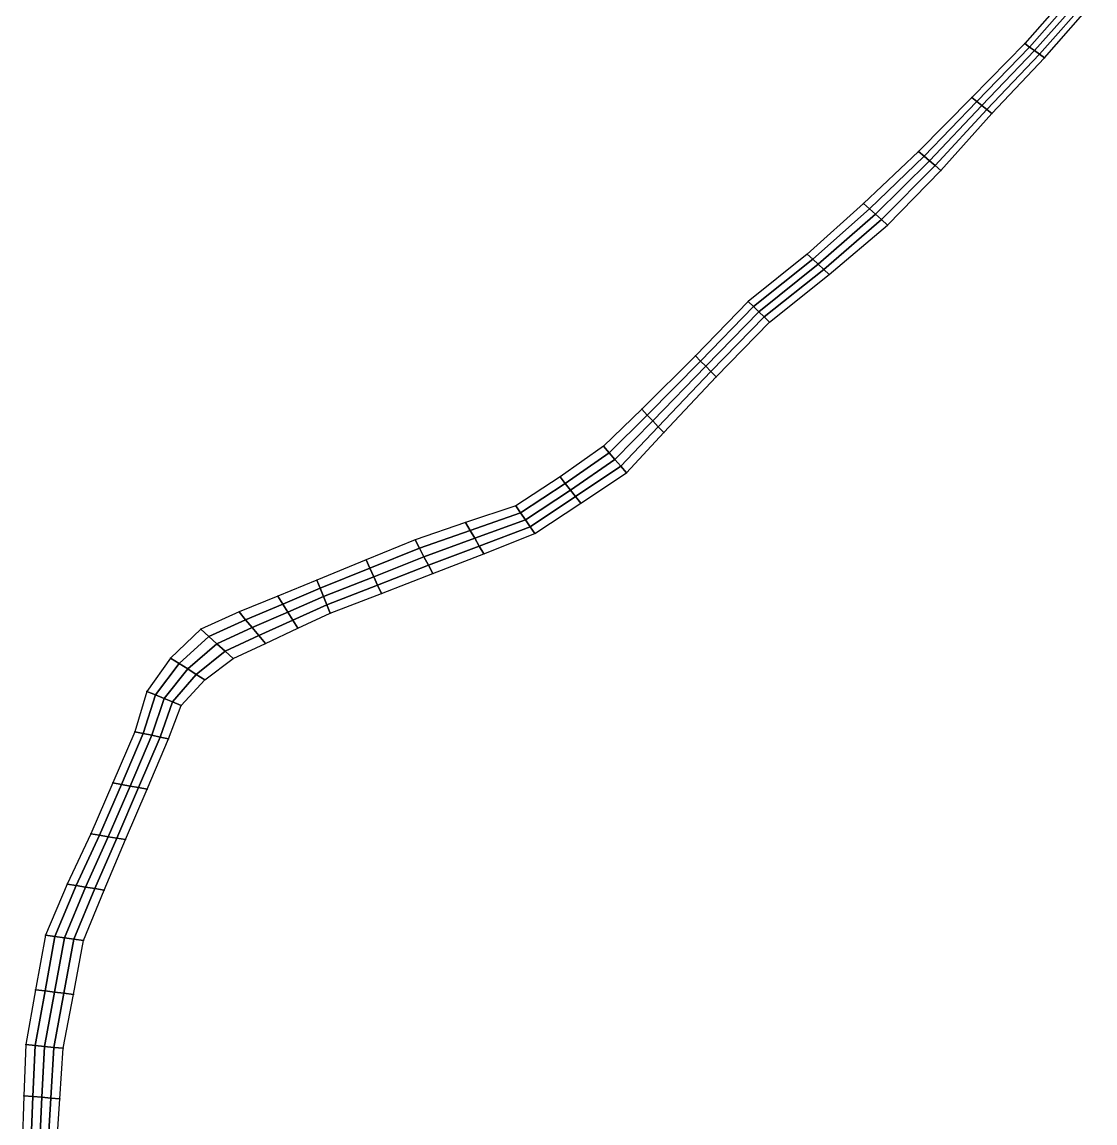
# Model space of a CAD drawing. Extents: x 380707 to 407438, y 6452841 to 6483357.
# Drawn here: x 405471 to 406392, y 6477642 to 6478587 of the extents above; entities that cross this region are included whole.
import ezdxf

# ---------------------------------------------------------------- set-up
doc = ezdxf.new("R2010")
doc.units = 0
for name, color, linetype in [('MESH_BOUND', 25, 'CONTINUOUS'), ('MESH_ELEMS', 18, 'CONTINUOUS'), ('MESH_NODES', 18, 'CONTINUOUS')]:
    doc.layers.add(name, color=color, linetype=linetype)

msp = doc.modelspace()

# ---------------------------------------------------------------- linework, layer by layer
at = {"layer": 'MESH_BOUND', "color": 25}
for points in [[(406374.235, 6478617.14, 1.121), (406331.439, 6478568.57, 0.381)], [(406348.34, 6478556.08, 0.992), (406391.786, 6478605.28, 1.71)], [(406331.439, 6478568.57, 0.381), (406286.027, 6478522.05, 0.479)], [(406303.351, 6478508.27, 1.899), (406348.34, 6478556.08, 0.992)], [(406286.027, 6478522.05, 0.479), (406240.299, 6478475.82, 0.624)], [(406259.36, 6478459.55, 1.278), (406303.351, 6478508.27, 1.899)], [(406240.299, 6478475.82, 0.624), (406193.151, 6478431.03, 0.537)], [(406213.69, 6478412.61, 1.633), (406259.36, 6478459.55, 1.278)], [(406193.151, 6478431.03, 0.537), (406144.707, 6478387.66, 0.478)], [(406163.631, 6478370.13, 2.026), (406213.69, 6478412.61, 1.633)], [(406144.707, 6478387.66, 0.478), (406093.921, 6478347.02, 0.345)], [(406112.299, 6478329.2, 1.527), (406163.631, 6478370.13, 2.026)], [(406093.921, 6478347.02, 0.345), (406048.738, 6478300.29, 0.515)], [(406066.43, 6478282.28, 1.982), (406112.299, 6478329.2, 1.527)], [(406048.738, 6478300.29, 0.515), (406002.626, 6478254.44, 1.752)], [(406021.576, 6478234.34, 2.255), (406066.43, 6478282.28, 1.982)], [(406002.626, 6478254.44, 1.752), (405969.846, 6478222.72, 1.12)], [(405989.499, 6478199.79, 2.106), (406021.576, 6478234.34, 2.255)], [(405969.846, 6478222.72, 1.12), (405932.542, 6478196.47, 0.868)], [(405950.231, 6478173.7, 1.56), (405989.499, 6478199.79, 2.106)], [(405932.542, 6478196.47, 0.868), (405894.599, 6478171.48, 0.454)], [(405894.599, 6478171.48, 0.454), (405851.309, 6478157.11, 1.044)], [(405910.963, 6478147.6, 1.834), (405950.231, 6478173.7, 1.56)], [(405851.309, 6478157.11, 1.044), (405808.19, 6478142.26, 0.38)], [(405808.19, 6478142.26, 0.38), (405765.958, 6478125.03, 0.41)], [(405867.146, 6478130.29, 2.32), (405910.963, 6478147.6, 1.834)], [(405765.958, 6478125.03, 0.41), (405723.728, 6478107.78, 0.38)], [(405823.172, 6478113.29, 2.617), (405867.146, 6478130.29, 2.32)], [(405779.183, 6478096.32, 2.543), (405823.172, 6478113.29, 2.617)], [(405723.728, 6478107.78, 0.38), (405690.311, 6478094.07, 0.252)], [(405690.311, 6478094.07, 0.252), (405656.896, 6478080.36, 0.231)], [(405735.195, 6478079.35, 2.641), (405779.183, 6478096.32, 2.543)], [(405656.896, 6478080.36, 0.231), (405624.073, 6478065.74, 0.818)], [(405707.423, 6478066.39, 2.695), (405735.195, 6478079.35, 2.641)], [(405624.073, 6478065.74, 0.818), (405598.114, 6478040.62, 0.632)], [(405679.65, 6478053.43, 2.828), (405707.423, 6478066.39, 2.695)], [(405651.875, 6478040.47, 2.801), (405679.65, 6478053.43, 2.828)], [(405598.114, 6478040.62, 0.632), (405577.75, 6478012.11, 0.894)], [(405627.534, 6478022.21, 2.589), (405651.875, 6478040.47, 2.801)], [(405607.289, 6478000.1, 2.352), (405627.534, 6478022.21, 2.589)], [(405577.75, 6478012.11, 0.894), (405567.497, 6477977.48, 1.383)], [(405596.271, 6477971.5, 2.42), (405607.289, 6478000.1, 2.352)], [(405567.497, 6477977.48, 1.383), (405548.668, 6477933.61, 1.143)], [(405577.907, 6477928.2, 1.809), (405596.271, 6477971.5, 2.42)], [(405548.668, 6477933.61, 1.143), (405529.612, 6477889.84, 0.542)], [(405559.544, 6477884.89, 2.217), (405577.907, 6477928.2, 1.809)], [(405529.612, 6477889.84, 0.542), (405509.226, 6477846.67, 0.557)], [(405541.115, 6477841.62, 2.749), (405559.544, 6477884.89, 2.217)], [(405509.226, 6477846.67, 0.557), (405490.634, 6477802.93, 0.547)], [(405523.368, 6477798.14, 2.321), (405541.115, 6477841.62, 2.749)], [(405490.634, 6477802.93, 0.547), (405482.247, 6477755.93, 0.338)], [(405514.638, 6477751.92, 2.663), (405523.368, 6477798.14, 2.321)], [(405482.247, 6477755.93, 0.338), (405473.862, 6477708.93, 0.679)], [(405505.905, 6477705.7, 1.998), (405514.638, 6477751.92, 2.663)], [(405473.862, 6477708.93, 0.679), (405472.218, 6477664.85, 0.608)], [(405503.106, 6477662.41, 1.919), (405505.905, 6477705.7, 1.998)], [(405472.218, 6477664.85, 0.608), (405470.573, 6477620.76, 0.78)], [(405500.307, 6477619.12, 1.784), (405503.106, 6477662.41, 1.919)]]:
    msp.add_polyline3d(points, dxfattribs=at)
at = {"layer": 'MESH_ELEMS', "color": 178}
for points in [[(406331.439, 6478568.57, 0.381), (406335.664, 6478565.45, 0.417), (406378.623, 6478614.17, 0.653), (406374.235, 6478617.14, 1.121)], [(406335.664, 6478565.45, 0.417), (406339.89, 6478562.33, 0.515), (406383.01, 6478611.21, 0.67), (406378.623, 6478614.17, 0.653)], [(406339.89, 6478562.33, 0.515), (406344.115, 6478559.2, 0.728), (406387.398, 6478608.25, 1.213), (406383.01, 6478611.21, 0.67)], [(406344.115, 6478559.2, 0.728), (406348.34, 6478556.08, 0.992), (406391.786, 6478605.28, 1.71), (406387.398, 6478608.25, 1.213)], [(406286.027, 6478522.05, 0.479), (406290.358, 6478518.6, 0.674), (406335.664, 6478565.45, 0.417), (406331.439, 6478568.57, 0.381)], [(406290.358, 6478518.6, 0.674), (406294.689, 6478515.16, 0.7), (406339.89, 6478562.33, 0.515), (406335.664, 6478565.45, 0.417)], [(406294.689, 6478515.16, 0.7), (406299.02, 6478511.71, 0.869), (406344.115, 6478559.2, 0.728), (406339.89, 6478562.33, 0.515)], [(406299.02, 6478511.71, 0.869), (406303.351, 6478508.27, 1.899), (406348.34, 6478556.08, 0.992), (406344.115, 6478559.2, 0.728)], [(406240.299, 6478475.82, 0.624), (406245.064, 6478471.75, 0.398), (406290.358, 6478518.6, 0.674), (406286.027, 6478522.05, 0.479)], [(406245.064, 6478471.75, 0.398), (406249.83, 6478467.68, 0.448), (406294.689, 6478515.16, 0.7), (406290.358, 6478518.6, 0.674)], [(406249.83, 6478467.68, 0.448), (406254.595, 6478463.61, 0.674), (406299.02, 6478511.71, 0.869), (406294.689, 6478515.16, 0.7)], [(406254.595, 6478463.61, 0.674), (406259.36, 6478459.55, 1.278), (406303.351, 6478508.27, 1.899), (406299.02, 6478511.71, 0.869)], [(406193.151, 6478431.03, 0.537), (406198.286, 6478426.42, 0.649), (406245.064, 6478471.75, 0.398), (406240.299, 6478475.82, 0.624)], [(406198.286, 6478426.42, 0.649), (406203.42, 6478421.82, 0.806), (406249.83, 6478467.68, 0.448), (406245.064, 6478471.75, 0.398)], [(406203.42, 6478421.82, 0.806), (406208.555, 6478417.22, 1.244), (406254.595, 6478463.61, 0.674), (406249.83, 6478467.68, 0.448)], [(406208.555, 6478417.22, 1.244), (406213.69, 6478412.61, 1.633), (406259.36, 6478459.55, 1.278), (406254.595, 6478463.61, 0.674)], [(406144.707, 6478387.66, 0.478), (406149.438, 6478383.27, 0.65), (406198.286, 6478426.42, 0.649), (406193.151, 6478431.03, 0.537)], [(406149.438, 6478383.27, 0.65), (406154.169, 6478378.89, 0.837), (406203.42, 6478421.82, 0.806), (406198.286, 6478426.42, 0.649)], [(406154.169, 6478378.89, 0.837), (406158.9, 6478374.51, 1.141), (406208.555, 6478417.22, 1.244), (406203.42, 6478421.82, 0.806)], [(406158.9, 6478374.51, 1.141), (406163.631, 6478370.13, 2.026), (406213.69, 6478412.61, 1.633), (406208.555, 6478417.22, 1.244)], [(406093.921, 6478347.02, 0.345), (406098.516, 6478342.57, 0.096), (406149.438, 6478383.27, 0.65), (406144.707, 6478387.66, 0.478)], [(406098.516, 6478342.57, 0.096), (406103.11, 6478338.11, 0.314), (406154.169, 6478378.89, 0.837), (406149.438, 6478383.27, 0.65)], [(406103.11, 6478338.11, 0.314), (406107.705, 6478333.65, 0.781), (406158.9, 6478374.51, 1.141), (406154.169, 6478378.89, 0.837)], [(406107.705, 6478333.65, 0.781), (406112.299, 6478329.2, 1.527), (406163.631, 6478370.13, 2.026), (406158.9, 6478374.51, 1.141)], [(406048.738, 6478300.29, 0.515), (406053.161, 6478295.79, 0.541), (406098.516, 6478342.57, 0.096), (406093.921, 6478347.02, 0.345)], [(406053.161, 6478295.79, 0.541), (406057.584, 6478291.29, 0.692), (406103.11, 6478338.11, 0.314), (406098.516, 6478342.57, 0.096)], [(406057.584, 6478291.29, 0.692), (406062.007, 6478286.78, 1.05), (406107.705, 6478333.65, 0.781), (406103.11, 6478338.11, 0.314)], [(406062.007, 6478286.78, 1.05), (406066.43, 6478282.28, 1.982), (406112.299, 6478329.2, 1.527), (406107.705, 6478333.65, 0.781)], [(406002.626, 6478254.44, 1.752), (406007.363, 6478249.42, 1.282), (406053.161, 6478295.79, 0.541), (406048.738, 6478300.29, 0.515)], [(406007.363, 6478249.42, 1.282), (406012.101, 6478244.39, 0.805), (406057.584, 6478291.29, 0.692), (406053.161, 6478295.79, 0.541)], [(406012.101, 6478244.39, 0.805), (406016.839, 6478239.37, 1.348), (406062.007, 6478286.78, 1.05), (406057.584, 6478291.29, 0.692)], [(406016.839, 6478239.37, 1.348), (406021.576, 6478234.34, 2.255), (406066.43, 6478282.28, 1.982), (406062.007, 6478286.78, 1.05)], [(405969.846, 6478222.72, 1.12), (405974.759, 6478216.99, 0.884), (406007.363, 6478249.42, 1.282), (406002.626, 6478254.44, 1.752)], [(405974.759, 6478216.99, 0.884), (405979.672, 6478211.26, 0.772), (406012.101, 6478244.39, 0.805), (406007.363, 6478249.42, 1.282)], [(405979.672, 6478211.26, 0.772), (405984.586, 6478205.53, 1.148), (406016.839, 6478239.37, 1.348), (406012.101, 6478244.39, 0.805)], [(405984.586, 6478205.53, 1.148), (405989.499, 6478199.79, 2.106), (406021.576, 6478234.34, 2.255), (406016.839, 6478239.37, 1.348)], [(405932.542, 6478196.47, 0.868), (405936.964, 6478190.78, 0.435), (405974.759, 6478216.99, 0.884), (405969.846, 6478222.72, 1.12)], [(405936.964, 6478190.78, 0.435), (405941.387, 6478185.09, 0.486), (405979.672, 6478211.26, 0.772), (405974.759, 6478216.99, 0.884)], [(405941.387, 6478185.09, 0.486), (405945.809, 6478179.39, 0.933), (405984.586, 6478205.53, 1.148), (405979.672, 6478211.26, 0.772)], [(405945.809, 6478179.39, 0.933), (405950.231, 6478173.7, 1.56), (405989.499, 6478199.79, 2.106), (405984.586, 6478205.53, 1.148)], [(405894.599, 6478171.48, 0.454), (405898.69, 6478165.51, 0.442), (405936.964, 6478190.78, 0.435), (405932.542, 6478196.47, 0.868)], [(405898.69, 6478165.51, 0.442), (405902.781, 6478159.54, 0.885), (405941.387, 6478185.09, 0.486), (405936.964, 6478190.78, 0.435)], [(405902.781, 6478159.54, 0.885), (405906.872, 6478153.57, 1.795), (405945.809, 6478179.39, 0.933), (405941.387, 6478185.09, 0.486)], [(405906.872, 6478153.57, 1.795), (405910.963, 6478147.6, 1.834), (405950.231, 6478173.7, 1.56), (405945.809, 6478179.39, 0.933)], [(405851.309, 6478157.11, 1.044), (405855.268, 6478150.4, 0.8), (405898.69, 6478165.51, 0.442), (405894.599, 6478171.48, 0.454)], [(405855.268, 6478150.4, 0.8), (405859.227, 6478143.7, 0.798), (405902.781, 6478159.54, 0.885), (405898.69, 6478165.51, 0.442)], [(405808.19, 6478142.26, 0.38), (405811.936, 6478135.02, 0.235), (405855.268, 6478150.4, 0.8), (405851.309, 6478157.11, 1.044)], [(405811.936, 6478135.02, 0.235), (405815.681, 6478127.78, 0.539), (405859.227, 6478143.7, 0.798), (405855.268, 6478150.4, 0.8)], [(405859.227, 6478143.7, 0.798), (405863.187, 6478137, 1.743), (405906.872, 6478153.57, 1.795), (405902.781, 6478159.54, 0.885)], [(405863.187, 6478137, 1.743), (405867.146, 6478130.29, 2.32), (405910.963, 6478147.6, 1.834), (405906.872, 6478153.57, 1.795)], [(405765.958, 6478125.03, 0.41), (405769.264, 6478117.85, 0.286), (405811.936, 6478135.02, 0.235), (405808.19, 6478142.26, 0.38)], [(405815.681, 6478127.78, 0.539), (405819.427, 6478120.53, 1.302), (405863.187, 6478137, 1.743), (405859.227, 6478143.7, 0.798)], [(405769.264, 6478117.85, 0.286), (405772.571, 6478110.67, 0.382), (405815.681, 6478127.78, 0.539), (405811.936, 6478135.02, 0.235)], [(405819.427, 6478120.53, 1.302), (405823.172, 6478113.29, 2.617), (405867.146, 6478130.29, 2.32), (405863.187, 6478137, 1.743)], [(405723.728, 6478107.78, 0.38), (405726.595, 6478100.67, 0.169), (405769.264, 6478117.85, 0.286), (405765.958, 6478125.03, 0.41)], [(405772.571, 6478110.67, 0.382), (405775.877, 6478103.5, 1.138), (405819.427, 6478120.53, 1.302), (405815.681, 6478127.78, 0.539)], [(405726.595, 6478100.67, 0.169), (405729.461, 6478093.56, 0.172), (405772.571, 6478110.67, 0.382), (405769.264, 6478117.85, 0.286)], [(405775.877, 6478103.5, 1.138), (405779.183, 6478096.32, 2.543), (405823.172, 6478113.29, 2.617), (405819.427, 6478120.53, 1.302)], [(405690.311, 6478094.07, 0.252), (405694.589, 6478087.15, 0.183), (405726.595, 6478100.67, 0.169), (405723.728, 6478107.78, 0.38)], [(405729.461, 6478093.56, 0.172), (405732.328, 6478086.46, 1.006), (405775.877, 6478103.5, 1.138), (405772.571, 6478110.67, 0.382)], [(405732.328, 6478086.46, 1.006), (405735.195, 6478079.35, 2.641), (405779.183, 6478096.32, 2.543), (405775.877, 6478103.5, 1.138)], [(405656.896, 6478080.36, 0.231), (405662.584, 6478073.62, 0.158), (405694.589, 6478087.15, 0.183), (405690.311, 6478094.07, 0.252)], [(405694.589, 6478087.15, 0.183), (405698.867, 6478080.23, 0.465), (405729.461, 6478093.56, 0.172), (405726.595, 6478100.67, 0.169)], [(405662.584, 6478073.62, 0.158), (405668.273, 6478066.89, 0.212), (405698.867, 6478080.23, 0.465), (405694.589, 6478087.15, 0.183)], [(405698.867, 6478080.23, 0.465), (405703.145, 6478073.31, 1.674), (405732.328, 6478086.46, 1.006), (405729.461, 6478093.56, 0.172)], [(405703.145, 6478073.31, 1.674), (405707.423, 6478066.39, 2.695), (405735.195, 6478079.35, 2.641), (405732.328, 6478086.46, 1.006)], [(405624.073, 6478065.74, 0.818), (405631.024, 6478059.42, 0.179), (405662.584, 6478073.62, 0.158), (405656.896, 6478080.36, 0.231)], [(405668.273, 6478066.89, 0.212), (405673.961, 6478060.16, 1.523), (405703.145, 6478073.31, 1.674), (405698.867, 6478080.23, 0.465)], [(405598.114, 6478040.62, 0.632), (405605.469, 6478036.02, 0.212), (405631.024, 6478059.42, 0.179), (405624.073, 6478065.74, 0.818)], [(405631.024, 6478059.42, 0.179), (405637.974, 6478053.1, 0.319), (405668.273, 6478066.89, 0.212), (405662.584, 6478073.62, 0.158)], [(405637.974, 6478053.1, 0.319), (405644.925, 6478046.79, 1.13), (405673.961, 6478060.16, 1.523), (405668.273, 6478066.89, 0.212)], [(405673.961, 6478060.16, 1.523), (405679.65, 6478053.43, 2.828), (405707.423, 6478066.39, 2.695), (405703.145, 6478073.31, 1.674)], [(405605.469, 6478036.02, 0.212), (405612.824, 6478031.41, 0.419), (405637.974, 6478053.1, 0.319), (405631.024, 6478059.42, 0.179)], [(405644.925, 6478046.79, 1.13), (405651.875, 6478040.47, 2.801), (405679.65, 6478053.43, 2.828), (405673.961, 6478060.16, 1.523)], [(405612.824, 6478031.41, 0.419), (405620.179, 6478026.81, 1.707), (405644.925, 6478046.79, 1.13), (405637.974, 6478053.1, 0.319)], [(405620.179, 6478026.81, 1.707), (405627.534, 6478022.21, 2.589), (405651.875, 6478040.47, 2.801), (405644.925, 6478046.79, 1.13)], [(405577.75, 6478012.11, 0.894), (405585.135, 6478009.11, 0.254), (405605.469, 6478036.02, 0.212), (405598.114, 6478040.62, 0.632)], [(405585.135, 6478009.11, 0.254), (405592.519, 6478006.11, 0.423), (405612.824, 6478031.41, 0.419), (405605.469, 6478036.02, 0.212)], [(405592.519, 6478006.11, 0.423), (405599.904, 6478003.1, 1.609), (405620.179, 6478026.81, 1.707), (405612.824, 6478031.41, 0.419)], [(405599.904, 6478003.1, 1.609), (405607.289, 6478000.1, 2.352), (405627.534, 6478022.21, 2.589), (405620.179, 6478026.81, 1.707)], [(405567.497, 6477977.48, 1.383), (405574.69, 6477975.99, 0.797), (405585.135, 6478009.11, 0.254), (405577.75, 6478012.11, 0.894)], [(405574.69, 6477975.99, 0.797), (405581.884, 6477974.49, 1.023), (405592.519, 6478006.11, 0.423), (405585.135, 6478009.11, 0.254)], [(405581.884, 6477974.49, 1.023), (405589.078, 6477973, 1.91), (405599.904, 6478003.1, 1.609), (405592.519, 6478006.11, 0.423)], [(405589.078, 6477973, 1.91), (405596.271, 6477971.5, 2.42), (405607.289, 6478000.1, 2.352), (405599.904, 6478003.1, 1.609)], [(405548.668, 6477933.61, 1.143), (405555.977, 6477932.26, 0.674), (405574.69, 6477975.99, 0.797), (405567.497, 6477977.48, 1.383)], [(405555.977, 6477932.26, 0.674), (405563.287, 6477930.9, 0.64), (405581.884, 6477974.49, 1.023), (405574.69, 6477975.99, 0.797)], [(405563.287, 6477930.9, 0.64), (405570.597, 6477929.55, 0.922), (405589.078, 6477973, 1.91), (405581.884, 6477974.49, 1.023)], [(405570.597, 6477929.55, 0.922), (405577.907, 6477928.2, 1.809), (405596.271, 6477971.5, 2.42), (405589.078, 6477973, 1.91)], [(405529.612, 6477889.84, 0.542), (405537.095, 6477888.6, 0.42), (405555.977, 6477932.26, 0.674), (405548.668, 6477933.61, 1.143)], [(405537.095, 6477888.6, 0.42), (405544.578, 6477887.37, 0.46), (405563.287, 6477930.9, 0.64), (405555.977, 6477932.26, 0.674)], [(405544.578, 6477887.37, 0.46), (405552.061, 6477886.13, 1.115), (405570.597, 6477929.55, 0.922), (405563.287, 6477930.9, 0.64)], [(405552.061, 6477886.13, 1.115), (405559.544, 6477884.89, 2.217), (405577.907, 6477928.2, 1.809), (405570.597, 6477929.55, 0.922)], [(405509.226, 6477846.67, 0.557), (405517.198, 6477845.41, 0.186), (405537.095, 6477888.6, 0.42), (405529.612, 6477889.84, 0.542)], [(405517.198, 6477845.41, 0.186), (405525.171, 6477844.14, 0.736), (405544.578, 6477887.37, 0.46), (405537.095, 6477888.6, 0.42)], [(405525.171, 6477844.14, 0.736), (405533.143, 6477842.88, 2.008), (405552.061, 6477886.13, 1.115), (405544.578, 6477887.37, 0.46)], [(405533.143, 6477842.88, 2.008), (405541.115, 6477841.62, 2.749), (405559.544, 6477884.89, 2.217), (405552.061, 6477886.13, 1.115)], [(405490.634, 6477802.93, 0.547), (405498.817, 6477801.73, 0.204), (405517.198, 6477845.41, 0.186), (405509.226, 6477846.67, 0.557)], [(405498.817, 6477801.73, 0.204), (405507.001, 6477800.53, 0.388), (405525.171, 6477844.14, 0.736), (405517.198, 6477845.41, 0.186)], [(405507.001, 6477800.53, 0.388), (405515.184, 6477799.33, 1.256), (405533.143, 6477842.88, 2.008), (405525.171, 6477844.14, 0.736)], [(405515.184, 6477799.33, 1.256), (405523.368, 6477798.14, 2.321), (405541.115, 6477841.62, 2.749), (405533.143, 6477842.88, 2.008)], [(405482.247, 6477755.93, 0.338), (405490.344, 6477754.93, 0.199), (405498.817, 6477801.73, 0.204), (405490.634, 6477802.93, 0.547)], [(405490.344, 6477754.93, 0.199), (405498.442, 6477753.92, 0.448), (405507.001, 6477800.53, 0.388), (405498.817, 6477801.73, 0.204)], [(405498.442, 6477753.92, 0.448), (405506.54, 6477752.92, 1.635), (405515.184, 6477799.33, 1.256), (405507.001, 6477800.53, 0.388)], [(405506.54, 6477752.92, 1.635), (405514.638, 6477751.92, 2.663), (405523.368, 6477798.14, 2.321), (405515.184, 6477799.33, 1.256)], [(405473.862, 6477708.93, 0.679), (405481.873, 6477708.12, 0.161), (405490.344, 6477754.93, 0.199), (405482.247, 6477755.93, 0.338)], [(405481.873, 6477708.12, 0.161), (405489.884, 6477707.31, 0.49), (405498.442, 6477753.92, 0.448), (405490.344, 6477754.93, 0.199)], [(405489.884, 6477707.31, 0.49), (405497.894, 6477706.51, 1.325), (405506.54, 6477752.92, 1.635), (405498.442, 6477753.92, 0.448)], [(405497.894, 6477706.51, 1.325), (405505.905, 6477705.7, 1.998), (405514.638, 6477751.92, 2.663), (405506.54, 6477752.92, 1.635)], [(405472.218, 6477664.85, 0.608), (405479.94, 6477664.24, 0.309), (405481.873, 6477708.12, 0.161), (405473.862, 6477708.93, 0.679)], [(405479.94, 6477664.24, 0.309), (405487.662, 6477663.63, 0.404), (405489.884, 6477707.31, 0.49), (405481.873, 6477708.12, 0.161)], [(405487.662, 6477663.63, 0.404), (405495.384, 6477663.02, 1.024), (405497.894, 6477706.51, 1.325), (405489.884, 6477707.31, 0.49)], [(405495.384, 6477663.02, 1.024), (405503.106, 6477662.41, 1.919), (405505.905, 6477705.7, 1.998), (405497.894, 6477706.51, 1.325)], [(405470.573, 6477620.76, 0.78), (405478.006, 6477620.35, 0.299), (405479.94, 6477664.24, 0.309), (405472.218, 6477664.85, 0.608)], [(405478.006, 6477620.35, 0.299), (405485.44, 6477619.94, 0.482), (405487.662, 6477663.63, 0.404), (405479.94, 6477664.24, 0.309)], [(405485.44, 6477619.94, 0.482), (405492.874, 6477619.53, 1.076), (405495.384, 6477663.02, 1.024), (405487.662, 6477663.63, 0.404)], [(405492.874, 6477619.53, 1.076), (405500.307, 6477619.12, 1.784), (405503.106, 6477662.41, 1.919), (405495.384, 6477663.02, 1.024)]]:
    msp.add_3dface(points, dxfattribs=at)
at = {"layer": 'MESH_NODES', "color": 18}
for p in [(406331.439, 6478568.57, 0.381), (406335.664, 6478565.45, 0.417), (406339.89, 6478562.33, 0.515), (406344.115, 6478559.2, 0.728), (406348.34, 6478556.08, 0.992), (406286.027, 6478522.05, 0.479), (406290.358, 6478518.6, 0.674), (406294.689, 6478515.16, 0.7), (406299.02, 6478511.71, 0.869), (406303.351, 6478508.27, 1.899), (406240.299, 6478475.82, 0.624), (406245.064, 6478471.75, 0.398), (406249.83, 6478467.68, 0.448), (406254.595, 6478463.61, 0.674), (406259.36, 6478459.55, 1.278), (406193.151, 6478431.03, 0.537), (406198.286, 6478426.42, 0.649), (406203.42, 6478421.82, 0.806), (406208.555, 6478417.22, 1.244), (406213.69, 6478412.61, 1.633), (406144.707, 6478387.66, 0.478), (406149.438, 6478383.27, 0.65), (406154.169, 6478378.89, 0.837), (406158.9, 6478374.51, 1.141), (406163.631, 6478370.13, 2.026), (406093.921, 6478347.02, 0.345), (406098.516, 6478342.57, 0.096), (406103.11, 6478338.11, 0.314), (406107.705, 6478333.65, 0.781), (406112.299, 6478329.2, 1.527), (406048.738, 6478300.29, 0.515), (406053.161, 6478295.79, 0.541), (406057.584, 6478291.29, 0.692), (406062.007, 6478286.78, 1.05), (406066.43, 6478282.28, 1.982), (406002.626, 6478254.44, 1.752), (406007.363, 6478249.42, 1.282), (406012.101, 6478244.39, 0.805), (406016.839, 6478239.37, 1.348), (406021.576, 6478234.34, 2.255), (405969.846, 6478222.72, 1.12), (405974.759, 6478216.99, 0.884), (405979.672, 6478211.26, 0.772), (405984.586, 6478205.53, 1.148), (405989.499, 6478199.79, 2.106), (405932.542, 6478196.47, 0.868), (405936.964, 6478190.78, 0.435), (405941.387, 6478185.09, 0.486), (405945.809, 6478179.39, 0.933), (405894.599, 6478171.48, 0.454), (405950.231, 6478173.7, 1.56), (405898.69, 6478165.51, 0.442), (405851.309, 6478157.11, 1.044), (405855.268, 6478150.4, 0.8), (405902.781, 6478159.54, 0.885), (405906.872, 6478153.57, 1.795), (405808.19, 6478142.26, 0.38), (405859.227, 6478143.7, 0.798), (405910.963, 6478147.6, 1.834), (405811.936, 6478135.02, 0.235), (405863.187, 6478137, 1.743), (405765.958, 6478125.03, 0.41), (405815.681, 6478127.78, 0.539), (405867.146, 6478130.29, 2.32), (405769.264, 6478117.85, 0.286), (405819.427, 6478120.53, 1.302), (405823.172, 6478113.29, 2.617), (405723.728, 6478107.78, 0.38), (405772.571, 6478110.67, 0.382), (405775.877, 6478103.5, 1.138), (405690.311, 6478094.07, 0.252), (405726.595, 6478100.67, 0.169), (405779.183, 6478096.32, 2.543), (405694.589, 6478087.15, 0.183), (405729.461, 6478093.56, 0.172), (405732.328, 6478086.46, 1.006), (405656.896, 6478080.36, 0.231), (405698.867, 6478080.23, 0.465), (405735.195, 6478079.35, 2.641), (405624.073, 6478065.74, 0.818), (405662.584, 6478073.62, 0.158), (405668.273, 6478066.89, 0.212), (405703.145, 6478073.31, 1.674), (405707.423, 6478066.39, 2.695), (405631.024, 6478059.42, 0.179), (405673.961, 6478060.16, 1.523), (405637.974, 6478053.1, 0.319), (405644.925, 6478046.79, 1.13), (405679.65, 6478053.43, 2.828), (405598.114, 6478040.62, 0.632), (405651.875, 6478040.47, 2.801), (405605.469, 6478036.02, 0.212), (405612.824, 6478031.41, 0.419), (405620.179, 6478026.81, 1.707), (405627.534, 6478022.21, 2.589), (405577.75, 6478012.11, 0.894), (405585.135, 6478009.11, 0.254), (405592.519, 6478006.11, 0.423), (405599.904, 6478003.1, 1.609), (405607.289, 6478000.1, 2.352), (405567.497, 6477977.48, 1.383), (405574.69, 6477975.99, 0.797), (405581.884, 6477974.49, 1.023), (405589.078, 6477973, 1.91), (405596.271, 6477971.5, 2.42), (405548.668, 6477933.61, 1.143), (405555.977, 6477932.26, 0.674), (405563.287, 6477930.9, 0.64), (405570.597, 6477929.55, 0.922), (405577.907, 6477928.2, 1.809), (405529.612, 6477889.84, 0.542), (405537.095, 6477888.6, 0.42), (405544.578, 6477887.37, 0.46), (405552.061, 6477886.13, 1.115), (405559.544, 6477884.89, 2.217), (405509.226, 6477846.67, 0.557), (405517.198, 6477845.41, 0.186), (405525.171, 6477844.14, 0.736), (405533.143, 6477842.88, 2.008), (405541.115, 6477841.62, 2.749), (405490.634, 6477802.93, 0.547), (405498.817, 6477801.73, 0.204), (405507.001, 6477800.53, 0.388), (405515.184, 6477799.33, 1.256), (405523.368, 6477798.14, 2.321), (405482.247, 6477755.93, 0.338), (405490.344, 6477754.93, 0.199), (405498.442, 6477753.92, 0.448), (405506.54, 6477752.92, 1.635), (405514.638, 6477751.92, 2.663), (405473.862, 6477708.93, 0.679), (405481.873, 6477708.12, 0.161), (405489.884, 6477707.31, 0.49), (405497.894, 6477706.51, 1.325), (405505.905, 6477705.7, 1.998), (405472.218, 6477664.85, 0.608), (405479.94, 6477664.24, 0.309), (405487.662, 6477663.63, 0.404), (405495.384, 6477663.02, 1.024), (405503.106, 6477662.41, 1.919)]:
    msp.add_point(p, dxfattribs=at)

doc.saveas('drawing.dxf')
